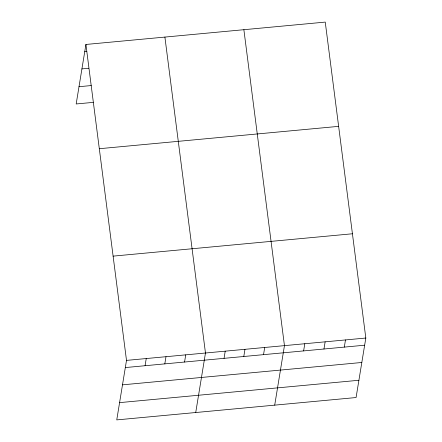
<?xml version="1.0" encoding="UTF-8"?>
<svg xmlns="http://www.w3.org/2000/svg" width="442" height="442" viewBox="0 0 442 442"><rect width="100%" height="100%" fill="white"/><g stroke="black" fill="none" stroke-linecap="round" stroke-linejoin="round"><path stroke-width="0.66" d="M85.919 44.46L126.5 360.39L116.754 419.9L356.081 397.54L365.821 338.031L325.246 22.1L85.919 44.46L76.179 103.969L93.196 102.384M145.07 365.722L146.241 358.545M164.811 363.877L165.988 356.7M184.557 362.037L185.734 354.854M195.729 412.519L205.475 353.009L164.899 37.084M224.044 358.346L225.221 351.163M243.791 356.501L244.967 349.318M263.531 354.655L264.708 347.478M274.709 405.143L284.455 345.633L243.873 29.702M303.621 350.909L304.798 343.732M323.964 349.009L325.141 341.832M344.307 347.108L345.484 339.931M84.748 51.642L86.787 51.449M81.919 68.908L88.726 68.272M79.002 86.704L91.256 85.555M99.312 148.716L338.638 126.357M113.108 256.133L352.434 233.774M126.5 360.39L365.821 338.031M125.324 367.567L364.65 345.208M122.495 384.838L361.821 362.479M119.583 402.629L358.904 380.269"/></g></svg>
